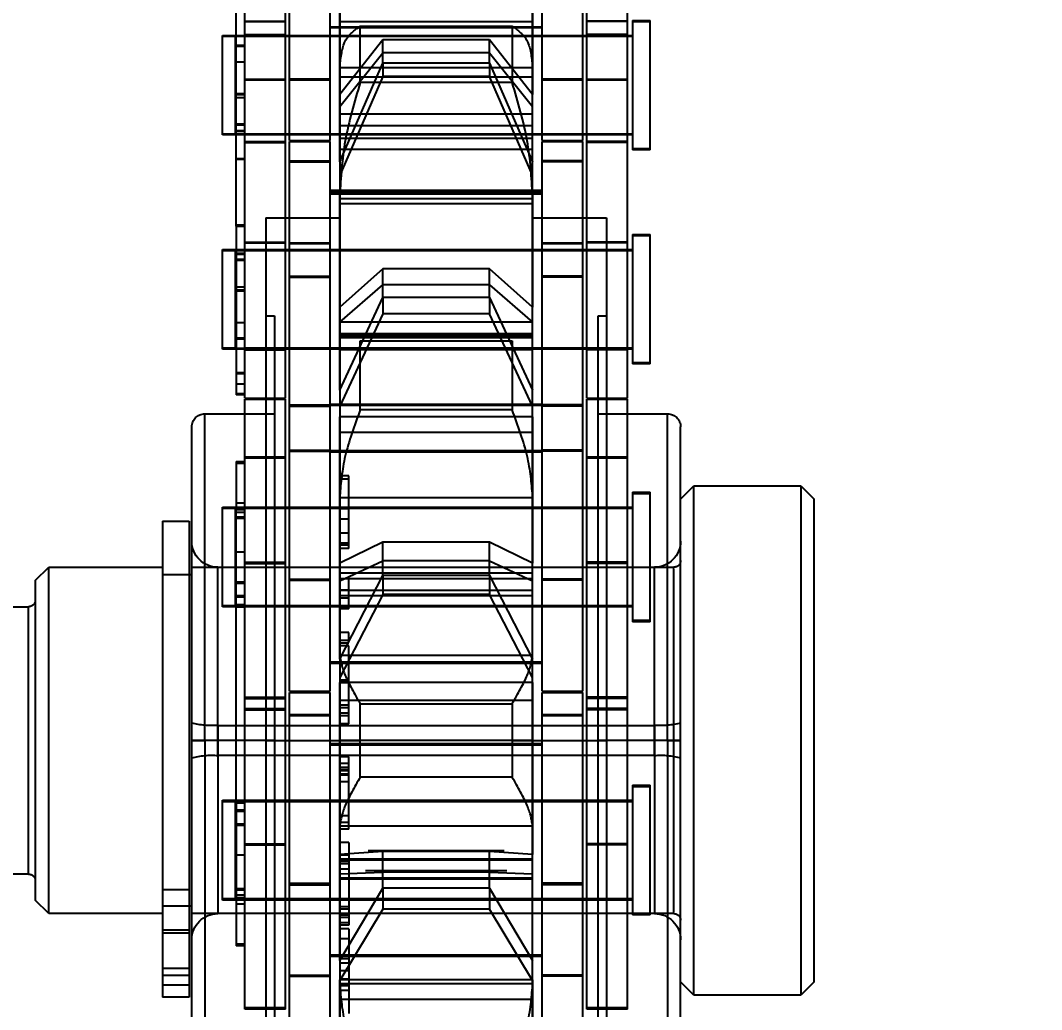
# Model space of a CAD drawing. Header units: metres. Extents: x 0 to 63075, y 0 to 44550.
# Drawn here: x 39105.2 to 39143.41, y 16456.34 to 16493.33 of the extents above; entities that cross this region are included whole.
import ezdxf

# ---------------------------------------------------------------- set-up
doc = ezdxf.new("R2010")
doc.units = ezdxf.units.M
doc.header["$LTSCALE"] = 75
doc.linetypes.add('HIDDEN2', pattern=[4.7625, 3.175, -1.5875])
doc.layers.add('SDM', color=7, linetype='Continuous')
doc.layers.add('ST1', color=7, linetype='HIDDEN2')
doc.styles.add('ROMANS', font='ROMANS.SHX')
doc.dimstyles.new('75___1-75', dxfattribs={"dimscale": 75, "dimtxt": 2.5, "dimasz": 2, "dimexe": 1.5, "dimexo": 1, "dimgap": 0.5, "dimtad": 1, "dimdec": 0, "dimzin": 12, "dimtxsty": 'ROMANS', "dimcen": 0, "dimclrd": 256, "dimclre": 256, "dimclrt": 3, "dimazin": 3, "dimtfac": 1, "dimtdec": 0, "dimtmove": 0, "dimatfit": 0, "dimfxl": 1, "dimlwd": -1, "dimlwe": -1, "dimarcsym": 0})

# ---------------------------------------------------------------- blocks, each defined once
blk = doc.blocks.new('*D36')
at = {"layer": 'Defpoints', "color": 0, "transparency": 16777216}
for p in [(35489.466, 16728.439), (39220.756, 16728.439), (39078.518, 16285.374)]:
    blk.add_point(p, dxfattribs=at)
at = {"layer": 'SDM', "transparency": 16777216}
for p, q in [((35489.466, 16878.439), (35489.466, 17585.582)), ((39145.756, 16728.439), (35376.966, 16728.439)), ((35489.466, 16285.374), (35489.466, 16728.439)), ((39003.518, 16285.374), (35376.966, 16285.374)), ((35489.466, 16135.374), (35489.466, 15985.374))]:
    blk.add_line(p, q, dxfattribs=at)
for points in [[(35464.466, 16878.439), (35514.466, 16878.439), (35489.466, 16728.439)], [(35464.466, 16135.374), (35514.466, 16135.374), (35489.466, 16285.374)]]:
    blk.add_solid(points, dxfattribs=at)
at = {"layer": 'SDM', "color": 3, "transparency": 16777216, "insert": (35358.216, 17307.01), "char_height": 187.5, "attachment_point": 5, "rotation": 90, "style": 'ROMANS'}
blk.add_mtext('443', dxfattribs=at)
blk = doc.blocks.new('A$C542b401d')
at = {"layer": 'ST1'}
for p, q in [((295.843, 1552.633), (295.843, 1556.678)), ((297.363, 1552.633), (297.363, 1556.678)), ((297.515, 1548.707), (297.515, 1556.678)), ((299.035, 1548.707), (299.035, 1556.678)), ((306.965, 1548.707), (306.965, 1556.678)), ((308.485, 1548.707), (308.485, 1556.678)), ((308.637, 1552.633), (308.637, 1556.678)), ((310.157, 1552.633), (310.157, 1556.678)), ((299.395, 1551.492), (299.395, 1555.279)), ((306.605, 1555.279), (306.605, 1551.492)), ((295, 1553.156), (295, 1553.187)), ((295.658, 1553.187), (295, 1553.187)), ((295, 1548.359), (295, 1553.156)), ((295.658, 1553.156), (295, 1553.156)), ((295.658, 1553.187), (295.658, 1553.156)), ((295.658, 1553.156), (295.658, 1548.359)), ((295.843, 1553.169), (297.363, 1553.169)), ((295.843, 1553.15), (297.363, 1553.15)), ((299.4, 1553.504), (299.4, 1550.422)), ((299.4, 1553.137), (306.6, 1553.137)), ((306.6, 1550.422), (306.6, 1553.504)), ((310.157, 1553.169), (308.637, 1553.169)), ((310.157, 1553.15), (308.637, 1553.15)), ((310.489, 1545.504), (310.489, 1553.514)), ((299.035, 1552.941), (306.965, 1552.941)), ((299.035, 1552.919), (306.965, 1552.919)), ((300.157, 1552.978), (300.157, 1550.877)), ((305.843, 1552.978), (300.157, 1552.978)), ((305.843, 1550.877), (305.843, 1552.978)), ((310.157, 1552.634), (295.658, 1552.634)), ((310.157, 1552.603), (295.658, 1552.603)), ((295.843, 1552.668), (297.363, 1552.668)), ((297.363, 1552.634), (295.843, 1552.634)), ((295.843, 1552.633), (297.363, 1552.633)), ((295.843, 1548.628), (295.843, 1552.633)), ((297.363, 1552.603), (295.843, 1552.603)), ((297.363, 1548.628), (297.363, 1552.633)), ((299.035, 1552.634), (297.515, 1552.634)), ((299.035, 1552.603), (297.515, 1552.603)), ((306.965, 1552.634), (299.035, 1552.634)), ((306.965, 1552.603), (299.035, 1552.603)), ((299.4, 1550.422), (301, 1552.467)), ((301, 1551.592), (301, 1552.467)), ((301, 1552.467), (305, 1552.467)), ((305, 1551.592), (305, 1552.467)), ((305, 1552.467), (306.6, 1550.422)), ((308.485, 1552.634), (306.965, 1552.634)), ((308.485, 1552.603), (306.965, 1552.603)), ((310.157, 1552.668), (308.637, 1552.668)), ((310.489, 1552.634), (308.637, 1552.634)), ((310.157, 1552.633), (308.637, 1552.633)), ((308.637, 1548.628), (308.637, 1552.633)), ((310.157, 1552.603), (308.637, 1552.603)), ((310.157, 1548.628), (310.157, 1552.633)), ((310.489, 1552.601), (310.157, 1552.601)), ((310.526, 1552.634), (310.526, 1552.603)), ((311, 1552.634), (310.526, 1552.634)), ((310.526, 1552.603), (310.526, 1549.594)), ((311, 1552.603), (310.526, 1552.603)), ((311, 1552.603), (311, 1552.634)), ((311, 1548.913), (311, 1552.603)), ((310.526, 1552.265), (310.157, 1552.265)), ((310.526, 1552.234), (310.157, 1552.234)), ((301, 1551.979), (299.4, 1549.971)), ((301, 1551.979), (305, 1551.979)), ((306.6, 1549.971), (305, 1551.979)), ((310.489, 1551.65), (310.157, 1551.65)), ((299.395, 1546.643), (299.395, 1551.492)), ((306.605, 1551.433), (299.395, 1551.433)), ((301, 1551.592), (299.4, 1547.903)), ((301, 1551.592), (305, 1551.592)), ((301, 1551.592), (301, 1551.091)), ((306.6, 1547.903), (305, 1551.592)), ((305, 1551.592), (305, 1551.091)), ((306.605, 1551.492), (306.605, 1546.643)), ((295.843, 1550.981), (297.363, 1550.981)), ((295.843, 1550.959), (297.363, 1550.959)), ((299.035, 1551.006), (297.515, 1551.006)), ((297.515, 1550.994), (299.035, 1550.994)), ((299.035, 1550.983), (297.515, 1550.983)), ((297.515, 1550.981), (299.035, 1550.981)), ((297.515, 1550.971), (299.035, 1550.971)), ((297.515, 1550.959), (299.035, 1550.959)), ((299.395, 1551.067), (306.605, 1551.067)), ((299.4, 1547.412), (301, 1551.091)), ((300.157, 1550.877), (305.843, 1550.877)), ((301, 1551.091), (305, 1551.091)), ((305, 1551.091), (306.6, 1547.412)), ((308.485, 1551.006), (306.965, 1551.006)), ((308.485, 1550.994), (306.965, 1550.994)), ((308.485, 1550.983), (306.965, 1550.983)), ((306.965, 1550.981), (308.485, 1550.981)), ((308.485, 1550.971), (306.965, 1550.971)), ((306.965, 1550.959), (308.485, 1550.959)), ((308.637, 1550.981), (310.157, 1550.981)), ((308.637, 1550.959), (310.157, 1550.959)), ((299.4, 1547.903), (299.4, 1550.422)), ((306.6, 1547.903), (306.6, 1550.422)), ((310.489, 1550.456), (310.157, 1550.456)), ((310.489, 1550.423), (310.157, 1550.423)), ((310.489, 1550.31), (310.157, 1550.31)), ((299.4, 1549.687), (306.6, 1549.687)), ((310.526, 1549.594), (310.526, 1548.913)), ((295.658, 1548.944), (310.157, 1548.944)), ((295.843, 1548.944), (297.363, 1548.944)), ((297.515, 1548.944), (299.035, 1548.944)), ((299.035, 1548.944), (306.965, 1548.944)), ((299.4, 1549.246), (306.6, 1549.246)), ((306.965, 1548.944), (308.485, 1548.944)), ((308.637, 1548.944), (310.489, 1548.944)), ((310.157, 1549.313), (310.526, 1549.313)), ((310.157, 1549.282), (310.526, 1549.282)), ((310.489, 1549.082), (310.157, 1549.082)), ((310.489, 1549.05), (310.157, 1549.05)), ((310.526, 1548.944), (311, 1548.944)), ((295.658, 1548.913), (310.157, 1548.913)), ((295.843, 1548.913), (297.363, 1548.913)), ((295.843, 1548.667), (297.363, 1548.667)), ((295.843, 1548.628), (297.363, 1548.628)), ((295.843, 1539.073), (295.843, 1548.628)), ((297.363, 1539.073), (297.363, 1548.628)), ((297.515, 1548.913), (299.035, 1548.913)), ((299.035, 1548.707), (297.515, 1548.707)), ((297.515, 1543.59), (297.515, 1548.668)), ((299.035, 1548.668), (297.515, 1548.668)), ((299.035, 1548.913), (306.965, 1548.913)), ((299.035, 1543.59), (299.035, 1548.668)), ((299.4, 1548.778), (306.6, 1548.778)), ((306.965, 1548.913), (308.485, 1548.913)), ((308.485, 1548.707), (306.965, 1548.707)), ((306.965, 1543.59), (306.965, 1548.668)), ((308.485, 1548.668), (306.965, 1548.668)), ((308.485, 1543.59), (308.485, 1548.668)), ((308.637, 1548.913), (310.489, 1548.913)), ((310.157, 1548.667), (308.637, 1548.667)), ((310.157, 1548.628), (308.637, 1548.628)), ((308.637, 1539.073), (308.637, 1548.628)), ((310.157, 1539.073), (310.157, 1548.628)), ((310.526, 1548.913), (311, 1548.913)), ((295, 1548.39), (295.658, 1548.39)), ((295, 1548.359), (295.658, 1548.359)), ((299.4, 1548.366), (306.6, 1548.366)), ((297.515, 1547.937), (299.035, 1547.937)), ((297.515, 1547.91), (299.035, 1547.91)), ((299.4, 1546.818), (299.4, 1547.903)), ((306.6, 1547.903), (306.6, 1546.818)), ((308.485, 1547.937), (306.965, 1547.937)), ((308.485, 1547.91), (306.965, 1547.91)), ((310.489, 1548.031), (310.157, 1548.031)), ((310.489, 1548.001), (310.157, 1548.001)), ((299.035, 1546.829), (306.965, 1546.829)), ((299.035, 1546.798), (306.965, 1546.798)), ((306.965, 1546.747), (299.035, 1546.747)), ((306.965, 1546.708), (299.035, 1546.708)), ((299.395, 1546.54), (299.395, 1546.643)), ((299.395, 1546.643), (299.395, 1546.54)), ((299.4, 1546.818), (306.6, 1546.818)), ((299.4, 1546.818), (299.4, 1542.47)), ((306.6, 1542.47), (306.6, 1546.818)), ((306.605, 1546.643), (306.605, 1546.54)), ((306.605, 1546.54), (306.605, 1546.643)), ((306.605, 1546.54), (299.395, 1546.54)), ((299.395, 1541.374), (299.395, 1546.54)), ((299.4, 1546.331), (306.6, 1546.331)), ((306.605, 1546.54), (306.605, 1541.374)), ((296.625, 1545.814), (296.625, 1526.27)), ((299.395, 1545.814), (296.625, 1545.814)), ((309.375, 1545.814), (306.605, 1545.814)), ((309.375, 1545.814), (309.375, 1526.27)), ((310.489, 1545.545), (310.157, 1545.545)), ((310.489, 1545.504), (310.157, 1545.504)), ((310.489, 1545.504), (310.489, 1539.196)), ((295, 1545.146), (295, 1545.185)), ((295.658, 1545.185), (295, 1545.185)), ((295, 1540.349), (295, 1545.146)), ((295.658, 1545.146), (295, 1545.146)), ((295.658, 1545.185), (295.658, 1545.146)), ((295.658, 1545.146), (295.658, 1540.349)), ((295.843, 1544.908), (297.363, 1544.908)), ((295.843, 1544.878), (297.363, 1544.878)), ((297.515, 1544.869), (299.035, 1544.869)), ((297.515, 1544.838), (299.035, 1544.838)), ((306.965, 1544.869), (308.485, 1544.869)), ((306.965, 1544.838), (308.485, 1544.838)), ((310.157, 1544.908), (308.637, 1544.908)), ((310.157, 1544.878), (308.637, 1544.878)), ((310.157, 1544.632), (295.658, 1544.632)), ((310.157, 1544.593), (295.658, 1544.593)), ((297.363, 1544.632), (295.843, 1544.632)), ((297.363, 1544.593), (295.843, 1544.593)), ((299.035, 1544.632), (297.515, 1544.632)), ((299.035, 1544.593), (297.515, 1544.593)), ((306.965, 1544.632), (299.035, 1544.632)), ((306.965, 1544.593), (299.035, 1544.593)), ((308.485, 1544.632), (306.965, 1544.632)), ((308.485, 1544.593), (306.965, 1544.593)), ((310.489, 1544.632), (308.637, 1544.632)), ((310.489, 1544.593), (308.637, 1544.593)), ((310.489, 1544.494), (310.157, 1544.494)), ((310.489, 1544.456), (310.157, 1544.456)), ((310.526, 1544.632), (310.526, 1544.593)), ((311, 1544.632), (310.526, 1544.632)), ((310.526, 1544.593), (310.526, 1541.584)), ((311, 1544.593), (310.526, 1544.593)), ((311, 1544.593), (311, 1544.632)), ((311, 1540.903), (311, 1544.593)), ((310.526, 1544.263), (310.157, 1544.263)), ((310.526, 1544.224), (310.157, 1544.224)), ((297.515, 1543.634), (299.035, 1543.634)), ((297.515, 1543.59), (299.035, 1543.59)), ((297.515, 1538.77), (297.515, 1543.59)), ((299.035, 1538.77), (299.035, 1543.59)), ((299.4, 1542.47), (301, 1543.909)), ((301, 1542.831), (301, 1543.909)), ((301, 1543.909), (305, 1543.909)), ((305, 1542.831), (305, 1543.909)), ((305, 1543.909), (306.6, 1542.47)), ((308.485, 1543.634), (306.965, 1543.634)), ((308.485, 1543.59), (306.965, 1543.59)), ((306.965, 1538.77), (306.965, 1543.59)), ((308.485, 1538.77), (308.485, 1543.59)), ((301, 1543.307), (299.4, 1541.907)), ((301, 1543.307), (305, 1543.307)), ((306.6, 1541.907), (305, 1543.307)), ((310.489, 1543.236), (310.157, 1543.236)), ((301, 1542.831), (299.4, 1539.364)), ((301, 1542.831), (305, 1542.831)), ((301, 1542.831), (301, 1542.217)), ((306.6, 1539.364), (305, 1542.831)), ((305, 1542.831), (305, 1542.217)), ((310.489, 1543.12), (310.157, 1543.12)), ((310.489, 1543.082), (310.157, 1543.082)), ((299.4, 1539.364), (299.4, 1542.47)), ((306.6, 1539.364), (306.6, 1542.47)), ((296.944, 1542.149), (296.625, 1542.149)), ((296.944, 1526.27), (296.944, 1542.149)), ((299.4, 1538.768), (301, 1542.217)), ((301, 1542.217), (305, 1542.217)), ((305, 1542.217), (306.6, 1538.768)), ((309.056, 1542.149), (309.056, 1526.27)), ((309.375, 1542.149), (309.056, 1542.149)), ((299.4, 1541.906), (306.6, 1541.906)), ((310.489, 1541.897), (310.157, 1541.897)), ((306.608, 1541.49), (299.393, 1541.49)), ((299.395, 1535.426), (299.395, 1541.374)), ((306.605, 1541.358), (299.395, 1541.358)), ((299.395, 1541.33), (306.605, 1541.33)), ((299.4, 1541.401), (306.6, 1541.401)), ((299.4, 1541.355), (306.6, 1541.355)), ((306.605, 1541.374), (306.605, 1535.426)), ((310.157, 1541.311), (310.526, 1541.311)), ((310.526, 1541.584), (310.526, 1540.903)), ((295.658, 1540.942), (310.157, 1540.942)), ((295.843, 1540.942), (297.363, 1540.942)), ((297.515, 1540.942), (299.035, 1540.942)), ((299.035, 1540.942), (306.965, 1540.942)), ((300.157, 1541.211), (300.157, 1538.633)), ((305.843, 1541.211), (300.157, 1541.211)), ((305.843, 1538.633), (305.843, 1541.211)), ((306.965, 1540.942), (308.485, 1540.942)), ((308.637, 1540.942), (310.157, 1540.942)), ((310.157, 1541.272), (310.526, 1541.272)), ((310.489, 1540.943), (310.157, 1540.943)), ((310.526, 1540.942), (311, 1540.942)), ((295.658, 1540.903), (310.157, 1540.903)), ((295.843, 1540.907), (297.363, 1540.907)), ((295.843, 1540.903), (297.363, 1540.903)), ((295.843, 1540.873), (297.363, 1540.873)), ((297.515, 1540.903), (299.035, 1540.903)), ((299.035, 1540.903), (306.965, 1540.903)), ((299.4, 1540.872), (306.6, 1540.872)), ((306.965, 1540.903), (308.485, 1540.903)), ((310.157, 1540.907), (308.637, 1540.907)), ((308.637, 1540.903), (310.489, 1540.903)), ((310.157, 1540.873), (308.637, 1540.873)), ((310.526, 1540.903), (311, 1540.903)), ((295, 1540.388), (295.658, 1540.388)), ((295, 1540.349), (295.658, 1540.349)), ((310.489, 1540.029), (310.157, 1540.029)), ((310.489, 1539.991), (310.157, 1539.991)), ((310.489, 1539.605), (310.157, 1539.605)), ((297.363, 1539.073), (295.843, 1539.073)), ((295.843, 1532.889), (295.843, 1539.027)), ((297.363, 1539.027), (295.843, 1539.027)), ((297.363, 1532.889), (297.363, 1539.027)), ((299.4, 1538.369), (299.4, 1539.364)), ((306.6, 1539.364), (306.6, 1538.369)), ((310.157, 1539.073), (308.637, 1539.073)), ((308.637, 1532.889), (308.637, 1539.027)), ((310.157, 1539.027), (308.637, 1539.027)), ((310.157, 1539.235), (310.489, 1539.235)), ((310.157, 1539.196), (310.489, 1539.196)), ((310.157, 1532.889), (310.157, 1539.027)), ((297.515, 1538.817), (299.035, 1538.817)), ((297.515, 1528.116), (297.515, 1538.77)), ((297.515, 1538.77), (299.035, 1538.77)), ((299.035, 1538.827), (306.965, 1538.827)), ((299.035, 1538.788), (306.965, 1538.788)), ((299.035, 1528.116), (299.035, 1538.77)), ((300.157, 1538.633), (305.843, 1538.633)), ((308.485, 1538.817), (306.965, 1538.817)), ((308.485, 1538.77), (306.965, 1538.77)), ((306.965, 1528.116), (306.965, 1538.77)), ((308.485, 1528.116), (308.485, 1538.77)), ((294.344, 1526.27), (294.344, 1538.485)), ((296.944, 1538.485), (294.344, 1538.485)), ((299.4, 1538.369), (306.6, 1538.369)), ((299.4, 1538.369), (299.4, 1532.895)), ((306.6, 1532.895), (306.6, 1538.369)), ((311.656, 1538.485), (309.056, 1538.485)), ((311.656, 1526.27), (311.656, 1538.485)), ((293.855, 1526.27), (293.855, 1537.996)), ((312.145, 1526.27), (312.145, 1537.996)), ((299.4, 1537.78), (306.6, 1537.78)), ((297.515, 1537.123), (299.035, 1537.123)), ((306.965, 1537.113), (299.035, 1537.113)), ((308.485, 1537.123), (306.965, 1537.123)), ((295.843, 1536.867), (297.363, 1536.867)), ((295.843, 1536.828), (297.363, 1536.828)), ((297.515, 1537.085), (299.035, 1537.085)), ((306.965, 1537.067), (299.035, 1537.067)), ((308.485, 1537.085), (306.965, 1537.085)), ((308.637, 1536.867), (310.157, 1536.867)), ((308.637, 1536.828), (310.157, 1536.828)), ((310.489, 1536.705), (310.157, 1536.705)), ((310.489, 1536.659), (310.157, 1536.659)), ((310.489, 1536.641), (310.157, 1536.641)), ((310.489, 1536.705), (310.489, 1536.659)), ((310.489, 1536.659), (310.489, 1534.9)), ((306.27, 1536.043), (306.27, 1536.17)), ((306.27, 1536.17), (306.605, 1536.17)), ((306.27, 1536.043), (306.605, 1536.043)), ((306.27, 1534.931), (306.27, 1536.043)), ((289.355, 1535.795), (288.855, 1535.295)), ((289.355, 1535.795), (289.355, 1526.27)), ((293.355, 1535.795), (289.355, 1535.795)), ((293.355, 1516.745), (293.355, 1535.795)), ((293.855, 1535.295), (293.355, 1535.795)), ((288.855, 1526.27), (288.855, 1535.295)), ((295, 1535.505), (295, 1535.551)), ((295.658, 1535.551), (295, 1535.551)), ((295, 1530.708), (295, 1535.505)), ((295.658, 1535.505), (295, 1535.505)), ((295.658, 1535.551), (295.658, 1535.505)), ((295.658, 1535.505), (295.658, 1530.708)), ((299.395, 1535.356), (299.395, 1535.426)), ((306.605, 1535.356), (299.395, 1535.356)), ((299.395, 1529.463), (299.395, 1535.356)), ((306.605, 1535.426), (306.605, 1535.356)), ((306.605, 1535.356), (306.605, 1529.463)), ((310.157, 1534.998), (295.658, 1534.998)), ((310.157, 1534.952), (295.658, 1534.952)), ((297.363, 1534.998), (295.843, 1534.998)), ((297.363, 1534.952), (295.843, 1534.952)), ((299.035, 1534.998), (297.515, 1534.998)), ((299.035, 1534.952), (297.515, 1534.952)), ((306.965, 1534.998), (299.035, 1534.998)), ((306.965, 1534.952), (299.035, 1534.952)), ((306.27, 1534.024), (306.27, 1534.931)), ((306.27, 1534.931), (306.605, 1534.931)), ((308.485, 1534.998), (306.965, 1534.998)), ((308.485, 1534.952), (306.965, 1534.952)), ((310.489, 1534.998), (308.637, 1534.998)), ((310.157, 1534.952), (308.637, 1534.952)), ((310.489, 1535.15), (310.157, 1535.15)), ((310.489, 1534.949), (310.157, 1534.949)), ((310.489, 1534.9), (310.157, 1534.9)), ((310.489, 1534.808), (310.157, 1534.808)), ((310.489, 1523.938), (310.489, 1534.9)), ((310.526, 1534.998), (310.526, 1534.952)), ((311, 1534.998), (310.526, 1534.998)), ((310.526, 1534.952), (310.526, 1531.514)), ((311, 1534.952), (310.526, 1534.952)), ((311, 1534.952), (311, 1534.998)), ((311, 1531.262), (311, 1534.952)), ((306.27, 1534.55), (306.605, 1534.55)), ((310.526, 1534.629), (310.157, 1534.629)), ((310.526, 1534.583), (310.157, 1534.583)), ((312.245, 1534.47), (312.245, 1520.683)), ((313.245, 1534.47), (312.245, 1534.47)), ((313.245, 1534.47), (313.245, 1520.683)), ((299.4, 1532.895), (301, 1533.683)), ((301, 1532.436), (301, 1533.683)), ((301, 1533.683), (305, 1533.683)), ((305, 1532.436), (305, 1533.683)), ((305, 1533.683), (306.6, 1532.895)), ((306.27, 1534.024), (306.605, 1534.024)), ((306.27, 1533.642), (306.27, 1534.024)), ((306.27, 1533.642), (306.605, 1533.642)), ((306.27, 1533.441), (306.27, 1533.642)), ((306.27, 1533.568), (306.605, 1533.568)), ((306.27, 1533.441), (306.605, 1533.441)), ((310.489, 1533.317), (310.157, 1533.317)), ((295.843, 1532.94), (297.363, 1532.94)), ((295.843, 1532.889), (297.363, 1532.889)), ((295.843, 1527.408), (295.843, 1532.889)), ((297.363, 1527.408), (297.363, 1532.889)), ((301, 1532.986), (299.4, 1532.239)), ((299.4, 1529.303), (299.4, 1532.895)), ((301, 1532.986), (305, 1532.986)), ((306.6, 1532.239), (305, 1532.986)), ((306.6, 1529.303), (306.6, 1532.895)), ((310.157, 1532.94), (308.637, 1532.94)), ((310.157, 1532.889), (308.637, 1532.889)), ((308.637, 1527.408), (308.637, 1532.889)), ((310.157, 1527.408), (310.157, 1532.889)), ((312.145, 1532.745), (294.105, 1532.745)), ((294.105, 1519.842), (294.105, 1532.698)), ((311.168, 1532.745), (294.832, 1532.745)), ((294.832, 1525.706), (294.832, 1532.741)), ((299.4, 1532.521), (306.6, 1532.521)), ((311.168, 1525.706), (311.168, 1532.741)), ((317.5, 1532.745), (313.245, 1532.745)), ((317.5, 1519.795), (317.5, 1532.745)), ((318, 1532.245), (317.5, 1532.745)), ((297.515, 1532.306), (299.035, 1532.306)), ((297.515, 1532.265), (299.035, 1532.265)), ((301, 1532.436), (299.4, 1529.303)), ((299.4, 1532.307), (306.6, 1532.307)), ((301, 1532.436), (305, 1532.436)), ((301, 1532.436), (301, 1531.729)), ((306.6, 1529.303), (305, 1532.436)), ((305, 1532.436), (305, 1531.729)), ((306.27, 1531.586), (306.27, 1532.286)), ((308.485, 1532.306), (306.965, 1532.306)), ((308.485, 1532.265), (306.965, 1532.265)), ((310.489, 1532.203), (310.157, 1532.203)), ((310.489, 1532.156), (310.157, 1532.156)), ((313.245, 1532.47), (312.145, 1532.47)), ((313.245, 1532.47), (312.245, 1532.47)), ((318, 1532.245), (318, 1520.295)), ((299.4, 1531.879), (306.6, 1531.879)), ((306.27, 1531.894), (306.605, 1531.894)), ((299.4, 1528.62), (301, 1531.729)), ((299.4, 1531.679), (306.6, 1531.679)), ((301, 1531.729), (305, 1531.729)), ((305, 1531.729), (306.6, 1528.62)), ((306.27, 1531.194), (306.27, 1531.586)), ((306.27, 1531.586), (306.605, 1531.586)), ((310.157, 1531.677), (310.526, 1531.677)), ((310.157, 1531.631), (310.526, 1531.631)), ((310.526, 1531.514), (310.526, 1531.262)), ((295.658, 1531.308), (310.157, 1531.308)), ((295.658, 1531.262), (310.157, 1531.262)), ((295.843, 1531.308), (297.363, 1531.308)), ((295.843, 1531.262), (297.363, 1531.262)), ((297.515, 1531.308), (299.035, 1531.308)), ((297.515, 1531.262), (299.035, 1531.262)), ((299.035, 1531.308), (306.965, 1531.308)), ((299.035, 1531.262), (306.965, 1531.262)), ((306.27, 1531.194), (306.605, 1531.194)), ((306.965, 1531.308), (308.485, 1531.308)), ((306.965, 1531.262), (308.485, 1531.262)), ((308.637, 1531.308), (310.489, 1531.308)), ((308.637, 1531.262), (310.489, 1531.262)), ((310.489, 1531.357), (310.157, 1531.357)), ((310.489, 1531.313), (310.157, 1531.313)), ((310.489, 1531.308), (310.157, 1531.308)), ((310.489, 1531.263), (310.157, 1531.263)), ((310.526, 1531.308), (311, 1531.308)), ((310.526, 1531.262), (311, 1531.262)), ((332.5, 1531.27), (318.25, 1531.27)), ((318.25, 1521.282), (318.25, 1531.258)), ((295, 1530.754), (295.658, 1530.754)), ((295, 1530.708), (295.658, 1530.708)), ((306.27, 1530.005), (306.27, 1530.304)), ((306.27, 1530.304), (306.605, 1530.304)), ((306.27, 1530.005), (306.605, 1530.005)), ((306.27, 1529.902), (306.605, 1529.902)), ((299.395, 1529.435), (299.395, 1529.463)), ((306.605, 1529.463), (299.395, 1529.463)), ((306.27, 1529.806), (306.605, 1529.806)), ((306.27, 1528.467), (306.27, 1529.806)), ((306.605, 1529.463), (306.605, 1529.435)), ((299.035, 1529.193), (306.965, 1529.193)), ((299.035, 1529.147), (306.965, 1529.147)), ((299.395, 1526.27), (299.395, 1529.435)), ((299.4, 1528.431), (299.4, 1529.303)), ((306.6, 1529.303), (306.6, 1528.431)), ((306.605, 1529.435), (306.605, 1526.27)), ((299.4, 1528.431), (306.6, 1528.431)), ((299.4, 1528.431), (299.4, 1522.005)), ((306.27, 1528.524), (306.605, 1528.524)), ((306.27, 1528.467), (306.605, 1528.467)), ((306.27, 1528.423), (306.605, 1528.423)), ((306.27, 1527.489), (306.27, 1528.423)), ((306.6, 1522.005), (306.6, 1528.431)), ((299.035, 1528.116), (297.515, 1528.116)), ((297.515, 1520.874), (297.515, 1528.065)), ((299.035, 1528.065), (297.515, 1528.065)), ((299.035, 1520.874), (299.035, 1528.065)), ((308.485, 1528.116), (306.965, 1528.116)), ((306.965, 1520.874), (306.965, 1528.065)), ((308.485, 1528.065), (306.965, 1528.065)), ((308.485, 1520.874), (308.485, 1528.065)), ((295.843, 1527.887), (297.363, 1527.887)), ((295.843, 1527.843), (297.363, 1527.843)), ((299.4, 1527.757), (306.6, 1527.757)), ((300.157, 1527.642), (300.157, 1526.27)), ((305.843, 1527.642), (300.157, 1527.642)), ((305.843, 1526.27), (305.843, 1527.642)), ((306.27, 1527.584), (306.605, 1527.584)), ((310.157, 1527.887), (308.637, 1527.887)), ((310.157, 1527.843), (308.637, 1527.843)), ((295.843, 1527.461), (297.363, 1527.461)), ((295.843, 1516.225), (295.843, 1527.408)), ((295.843, 1527.408), (297.363, 1527.408)), ((297.363, 1516.225), (297.363, 1527.408)), ((297.515, 1527.233), (299.035, 1527.233)), ((297.515, 1527.187), (299.035, 1527.187)), ((306.27, 1527.489), (306.605, 1527.489)), ((306.27, 1527.285), (306.27, 1527.489)), ((306.27, 1526.89), (306.27, 1527.285)), ((306.27, 1527.285), (306.605, 1527.285)), ((306.27, 1527.189), (306.605, 1527.189)), ((306.965, 1527.233), (308.485, 1527.233)), ((306.965, 1527.187), (308.485, 1527.187)), ((310.157, 1527.461), (308.637, 1527.461)), ((310.157, 1527.408), (308.637, 1527.408)), ((308.637, 1516.225), (308.637, 1527.408)), ((310.157, 1516.225), (310.157, 1527.408)), ((294.832, 1526.834), (294.832, 1519.799)), ((311.168, 1526.834), (294.832, 1526.834)), ((306.27, 1526.89), (306.605, 1526.89)), ((311.168, 1526.834), (311.168, 1519.799)), ((288.855, 1517.245), (288.855, 1526.27)), ((289.355, 1526.27), (289.355, 1516.745)), ((293.855, 1526.27), (294.344, 1526.27)), ((293.855, 1514.544), (293.855, 1526.27)), ((294.344, 1526.27), (293.855, 1526.27)), ((294.344, 1526.27), (294.344, 1514.055)), ((294.344, 1526.27), (296.944, 1526.27)), ((299.395, 1526.27), (296.625, 1526.27)), ((296.625, 1526.27), (296.625, 1506.726)), ((296.944, 1526.27), (296.625, 1526.27)), ((296.944, 1510.391), (296.944, 1526.27)), ((306.965, 1526.156), (299.035, 1526.156)), ((306.965, 1526.105), (299.035, 1526.105)), ((299.395, 1523.105), (299.395, 1526.27)), ((299.395, 1526.27), (300.157, 1526.27)), ((300.157, 1526.27), (299.395, 1526.27)), ((300.157, 1526.27), (300.157, 1524.898)), ((300.157, 1526.27), (305.843, 1526.27)), ((305.843, 1524.898), (305.843, 1526.27)), ((305.843, 1526.27), (306.605, 1526.27)), ((306.605, 1526.27), (305.843, 1526.27)), ((306.605, 1526.27), (306.605, 1523.105)), ((309.375, 1526.27), (306.605, 1526.27)), ((309.056, 1526.27), (309.375, 1526.27)), ((309.056, 1526.27), (309.056, 1510.391)), ((309.056, 1526.27), (311.656, 1526.27)), ((309.375, 1526.27), (309.375, 1506.726)), ((311.656, 1526.27), (311.656, 1514.055)), ((311.656, 1526.27), (312.145, 1526.27)), ((312.145, 1526.27), (311.656, 1526.27)), ((312.145, 1514.544), (312.145, 1526.27)), ((294.832, 1525.706), (311.168, 1525.706)), ((306.27, 1525.255), (306.27, 1525.655)), ((306.27, 1525.655), (306.605, 1525.655)), ((306.27, 1525.404), (306.605, 1525.404)), ((306.27, 1525.255), (306.605, 1525.255)), ((306.27, 1525.173), (306.27, 1525.255)), ((300.157, 1524.898), (305.843, 1524.898)), ((306.27, 1525.173), (306.605, 1525.173)), ((306.27, 1524.97), (306.27, 1525.173)), ((306.27, 1525.132), (306.605, 1525.132)), ((306.27, 1525.004), (306.605, 1525.004)), ((306.27, 1523.701), (306.27, 1524.97)), ((306.27, 1524.97), (306.605, 1524.97)), ((295, 1524.543), (295, 1524.594)), ((295.658, 1524.594), (295, 1524.594)), ((295, 1519.746), (295, 1524.543)), ((295.658, 1524.543), (295, 1524.543)), ((295.658, 1524.594), (295.658, 1524.543)), ((295.658, 1524.543), (295.658, 1519.746)), ((306.27, 1524.72), (306.605, 1524.72)), ((310.157, 1524.041), (295.658, 1524.041)), ((310.157, 1523.99), (295.658, 1523.99)), ((297.363, 1524.041), (295.843, 1524.041)), ((297.363, 1523.99), (295.843, 1523.99)), ((299.035, 1524.041), (297.515, 1524.041)), ((299.035, 1523.99), (297.515, 1523.99)), ((306.965, 1524.041), (299.035, 1524.041)), ((306.965, 1523.99), (299.035, 1523.99)), ((308.485, 1524.041), (306.965, 1524.041)), ((308.485, 1523.99), (306.965, 1523.99)), ((310.489, 1524.041), (308.637, 1524.041)), ((310.489, 1523.99), (308.637, 1523.99)), ((310.489, 1524.04), (310.157, 1524.04)), ((310.489, 1523.992), (310.157, 1523.992)), ((310.489, 1523.989), (310.157, 1523.989)), ((310.489, 1523.938), (310.157, 1523.938)), ((310.489, 1523.938), (310.489, 1518.593)), ((310.526, 1524.041), (310.526, 1523.99)), ((311, 1524.041), (310.526, 1524.041)), ((310.526, 1523.99), (310.526, 1520.552)), ((311, 1523.99), (310.526, 1523.99)), ((311, 1523.99), (311, 1524.041)), ((311, 1520.3), (311, 1523.99)), ((306.27, 1523.204), (306.27, 1523.701)), ((306.27, 1523.45), (306.605, 1523.45)), ((310.526, 1523.672), (310.157, 1523.672)), ((310.526, 1523.621), (310.157, 1523.621)), ((299.395, 1523.077), (299.395, 1523.105)), ((306.605, 1523.077), (299.395, 1523.077)), ((299.395, 1517.184), (299.395, 1523.077)), ((306.27, 1523.204), (306.605, 1523.204)), ((306.27, 1522.953), (306.27, 1523.204)), ((306.27, 1522.953), (306.605, 1522.953)), ((306.605, 1523.105), (306.605, 1523.077)), ((306.605, 1523.077), (306.605, 1517.184)), ((310.489, 1523.145), (310.157, 1523.145)), ((310.489, 1523.096), (310.157, 1523.096)), ((295.843, 1522.408), (297.363, 1522.408)), ((295.843, 1522.362), (297.363, 1522.362)), ((306.27, 1522.453), (306.27, 1520.047)), ((306.27, 1522.453), (306.605, 1522.453)), ((310.157, 1522.408), (308.637, 1522.408)), ((310.157, 1522.362), (308.637, 1522.362)), ((299.4, 1522.005), (301, 1522.118)), ((299.4, 1518.042), (299.4, 1522.005)), ((299.4, 1521.834), (306.6, 1521.834)), ((305.54, 1522.157), (300.46, 1522.157)), ((301, 1520.742), (301, 1522.118)), ((301, 1522.118), (305, 1522.118)), ((305, 1520.742), (305, 1522.118)), ((305, 1522.118), (306.6, 1522.005)), ((306.27, 1521.975), (306.605, 1521.975)), ((306.6, 1518.042), (306.6, 1522.005)), ((310.489, 1521.987), (310.157, 1521.987)), ((299.4, 1521.79), (306.6, 1521.79)), ((306.27, 1521.766), (306.605, 1521.766)), ((306.27, 1521.745), (306.605, 1521.745)), ((306.27, 1521.661), (306.605, 1521.661)), ((306.27, 1521.457), (306.605, 1521.457)), ((301, 1521.347), (299.4, 1521.278)), ((299.4, 1521.12), (306.6, 1521.12)), ((299.4, 1521.082), (306.6, 1521.082)), ((305.641, 1521.402), (300.359, 1521.402)), ((301, 1521.347), (305, 1521.347)), ((306.6, 1521.278), (305, 1521.347)), ((318.25, 1521.27), (332.5, 1521.27)), ((297.515, 1520.93), (299.035, 1520.93)), ((297.515, 1520.874), (299.035, 1520.874)), ((297.515, 1514.909), (297.515, 1520.874)), ((299.035, 1514.909), (299.035, 1520.874)), ((301, 1520.742), (299.4, 1518.042)), ((301, 1520.742), (305, 1520.742)), ((301, 1520.742), (301, 1519.964)), ((306.6, 1518.042), (305, 1520.742)), ((305, 1520.742), (305, 1519.964)), ((308.485, 1520.93), (306.965, 1520.93)), ((308.485, 1520.874), (306.965, 1520.874)), ((306.965, 1514.909), (306.965, 1520.874)), ((308.485, 1514.909), (308.485, 1520.874)), ((310.157, 1520.72), (310.526, 1520.72)), ((310.157, 1520.669), (310.526, 1520.669)), ((312.245, 1520.683), (313.245, 1520.683)), ((312.245, 1520.683), (312.245, 1519.068)), ((313.245, 1520.683), (313.245, 1519.068)), ((295.658, 1520.351), (310.157, 1520.351)), ((295.658, 1520.3), (310.157, 1520.3)), ((295.843, 1520.351), (297.363, 1520.351)), ((295.843, 1520.3), (297.363, 1520.3)), ((297.515, 1520.351), (299.035, 1520.351)), ((297.515, 1520.3), (299.035, 1520.3)), ((299.035, 1520.351), (306.965, 1520.351)), ((299.035, 1520.3), (306.965, 1520.3)), ((306.965, 1520.351), (308.485, 1520.351)), ((306.965, 1520.3), (308.485, 1520.3)), ((308.637, 1520.351), (310.157, 1520.351)), ((308.637, 1520.3), (310.489, 1520.3)), ((310.489, 1520.494), (310.157, 1520.494)), ((310.489, 1520.4), (310.157, 1520.4)), ((310.489, 1520.351), (310.157, 1520.351)), ((310.526, 1520.552), (310.526, 1520.3)), ((310.526, 1520.351), (311, 1520.351)), ((310.526, 1520.3), (311, 1520.3)), ((317.5, 1519.795), (318, 1520.295)), ((299.4, 1517.296), (301, 1519.964)), ((301, 1519.964), (305, 1519.964)), ((305, 1519.964), (306.6, 1517.296)), ((306.27, 1520.047), (306.27, 1519.963)), ((306.27, 1520.047), (306.605, 1520.047)), ((306.27, 1519.963), (306.605, 1519.963)), ((306.27, 1519.963), (306.27, 1519.733)), ((310.489, 1520.154), (310.157, 1520.154)), ((312.145, 1520.07), (313.245, 1520.07)), ((312.245, 1520.072), (313.245, 1520.072)), ((294.105, 1519.795), (312.145, 1519.795)), ((294.832, 1519.795), (311.168, 1519.795)), ((295, 1519.797), (295.658, 1519.797)), ((295, 1519.746), (295.658, 1519.746)), ((306.27, 1519.733), (306.27, 1519.648)), ((306.27, 1519.733), (306.605, 1519.733)), ((306.27, 1519.648), (306.605, 1519.648)), ((306.27, 1519.648), (306.27, 1519.444)), ((313.245, 1519.795), (317.5, 1519.795)), ((306.27, 1519.444), (306.605, 1519.444)), ((306.27, 1519.444), (306.27, 1519.36)), ((306.27, 1519.36), (306.605, 1519.36)), ((306.27, 1519.229), (306.27, 1518.851)), ((306.27, 1519.229), (306.605, 1519.229)), ((313.245, 1519.184), (312.245, 1519.184)), ((306.27, 1518.851), (306.605, 1518.851)), ((306.27, 1518.851), (306.27, 1517.944)), ((312.245, 1519.068), (313.245, 1519.068)), ((312.245, 1519.068), (312.245, 1517.737)), ((313.245, 1519.068), (313.245, 1517.737)), ((310.489, 1518.662), (310.157, 1518.662)), ((310.157, 1518.644), (310.489, 1518.644)), ((310.157, 1518.593), (310.489, 1518.593)), ((299.035, 1518.236), (306.965, 1518.236)), ((299.035, 1518.185), (306.965, 1518.185)), ((299.4, 1517.321), (299.4, 1518.042)), ((306.27, 1518.105), (306.605, 1518.105)), ((306.6, 1518.042), (306.6, 1517.321)), ((306.27, 1517.944), (306.27, 1517.341)), ((306.27, 1517.944), (306.605, 1517.944)), ((306.27, 1517.66), (306.605, 1517.66)), ((312.245, 1517.737), (313.245, 1517.737)), ((312.245, 1517.737), (312.245, 1517.12)), ((313.245, 1517.737), (313.245, 1517.12)), ((288.855, 1517.245), (289.355, 1516.745)), ((293.355, 1516.745), (293.855, 1517.245)), ((297.515, 1517.498), (299.035, 1517.498)), ((297.515, 1517.45), (299.035, 1517.45)), ((299.4, 1517.321), (306.6, 1517.321)), ((299.4, 1517.321), (299.4, 1510.188)), ((306.27, 1517.341), (306.27, 1516.913)), ((306.27, 1517.341), (306.605, 1517.341)), ((306.6, 1510.188), (306.6, 1517.321)), ((308.485, 1517.498), (306.965, 1517.498)), ((308.485, 1517.45), (306.965, 1517.45)), ((312.245, 1517.484), (313.245, 1517.484)), ((299.395, 1517.114), (299.395, 1517.184)), ((306.605, 1517.184), (299.395, 1517.184)), ((299.395, 1511.166), (299.395, 1517.114)), ((306.27, 1517.098), (306.605, 1517.098)), ((306.27, 1516.913), (306.605, 1516.913)), ((306.27, 1516.913), (306.27, 1516.063)), ((306.605, 1517.184), (306.605, 1517.114)), ((306.605, 1517.114), (306.605, 1511.166)), ((312.245, 1517.12), (313.245, 1517.12)), ((312.245, 1517.12), (312.245, 1516.673)), ((313.245, 1517.12), (313.245, 1516.673)), ((289.355, 1516.745), (293.355, 1516.745)), ((299.4, 1516.585), (306.6, 1516.585)), ((312.245, 1516.673), (313.245, 1516.673)), ((295.843, 1516.276), (297.363, 1516.276)), ((295.843, 1516.225), (297.363, 1516.225)), ((308.637, 1516.276), (310.157, 1516.276)), ((308.637, 1516.225), (310.157, 1516.225))]:
    blk.add_line(p, q, dxfattribs=at)
for centre, radius, start, end in [((294.344, 1537.996), 0.489, 90, 180), ((311.656, 1537.996), 0.489, 0, 90), ((294.832, 1533.722), 0.977, 180, 270), ((311.168, 1533.722), 0.977, 270, 0), ((294.105, 1532.995), 0.25, 180, 270), ((318.25, 1531.52), 0.25, 180, 270), ((294.59, 1529.701), 2.877, 255.2041, 274.8338), ((311.41, 1529.701), 2.877, 265.1662, 284.7959), ((294.59, 1522.839), 2.877, 85.1662, 104.7959), ((311.41, 1522.839), 2.877, 75.2041, 94.8338), ((318.25, 1521.02), 0.25, 90, 180), ((294.105, 1519.545), 0.25, 90, 180), ((294.832, 1518.818), 0.977, 90, 180), ((311.168, 1518.818), 0.977, 0, 90)]:
    blk.add_arc(centre, radius, start, end, dxfattribs=at)
for points, knots in [([(300.157, 1552.978), (299.941, 1552.824), (299.508, 1552.516), (299.433, 1551.833), (299.395, 1551.492)], [0, 0, 0, 0, 0.500529, 1, 1, 1, 1]), ([(306.605, 1551.492), (306.567, 1551.833), (306.492, 1552.516), (306.059, 1552.824), (305.843, 1552.978)], [0, 0, 0, 0, 0.499464, 1, 1, 1, 1]), ([(299.395, 1546.643), (299.433, 1547.316), (299.508, 1548.664), (299.941, 1550.139), (300.157, 1550.877)], [0, 0, 0, 0, 0.49948, 1, 1, 1, 1]), ([(305.843, 1550.877), (306.059, 1550.139), (306.492, 1548.664), (306.567, 1547.316), (306.605, 1546.643)], [0, 0, 0, 0, 0.500513, 1, 1, 1, 1]), ([(299.395, 1535.426), (299.433, 1535.9), (299.508, 1536.848), (299.941, 1538.038), (300.157, 1538.633)], [0, 0, 0, 0, 0.499459, 1, 1, 1, 1]), ([(305.843, 1538.633), (306.059, 1538.038), (306.492, 1536.848), (306.567, 1535.9), (306.605, 1535.426)], [0, 0, 0, 0, 0.500534, 1, 1, 1, 1]), ([(300.157, 1527.642), (299.941, 1528.022), (299.508, 1528.784), (299.433, 1529.218), (299.395, 1529.435)], [0, 0, 0, 0, 0.500133, 1, 1, 1, 1]), ([(306.605, 1529.435), (306.567, 1529.218), (306.492, 1528.785), (306.06, 1528.023), (305.843, 1527.642)], [0, 0, 0, 0, 0.499098, 1, 1, 1, 1]), ([(299.395, 1523.105), (299.433, 1523.322), (299.508, 1523.755), (299.94, 1524.517), (300.157, 1524.898)], [0, 0, 0, 0, 0.499098, 1, 1, 1, 1]), ([(305.843, 1524.898), (306.059, 1524.518), (306.492, 1523.756), (306.567, 1523.322), (306.605, 1523.105)], [0, 0, 0, 0, 0.500133, 1, 1, 1, 1]), ([(300.157, 1513.907), (299.941, 1514.502), (299.508, 1515.692), (299.433, 1516.64), (299.395, 1517.114)], [0, 0, 0, 0, 0.5005335, 1, 1, 1, 1]), ([(306.605, 1517.114), (306.567, 1516.64), (306.492, 1515.692), (306.059, 1514.502), (305.843, 1513.907)], [0, 0, 0, 0, 0.499459, 1, 1, 1, 1])]:
    blk.add_open_spline(points, degree=3, knots=knots, dxfattribs=at)

msp = doc.modelspace()

# ---------------------------------------------------------------- block references
at = {"layer": 'SDM', "xscale": -1}
msp.add_blockref('A$C542b401d', (39423.755, 14940.137), dxfattribs=at)

# ---------------------------------------------------------------- dimensions: what is measured, and where the dimension line sits
at = {"layer": 'SDM'}
dim = msp.add_linear_dim(base=(35489.466, 16728.439), p1=(39078.518, 16285.374), p2=(39220.756, 16728.439), angle=90, dimstyle='75___1-75', dxfattribs=at)
dim.commit()
dim.dimension.update_dxf_attribs({"geometry": '*D36', "text_midpoint": (35358.216, 17307.01)})

doc.saveas('drawing.dxf')
